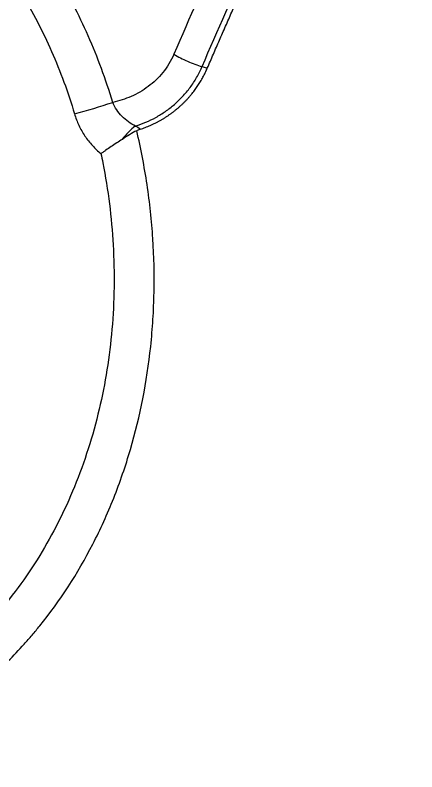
# Model space of a CAD drawing. Extents: x 398 to 508, y 623 to 782.
# Drawn here: x 416.249 to 418.769, y 706.231 to 710.972 of the extents above; entities that cross this region are included whole.
import ezdxf

# ---------------------------------------------------------------- set-up
doc = ezdxf.new("R2010")
doc.units = 0
doc.header["$MEASUREMENT"] = 0
doc.layers.add('GEOMETRY', color=2, linetype='Continuous', lineweight=25)

msp = doc.modelspace()

# ---------------------------------------------------------------- linework, layer by layer
at = {"layer": 'GEOMETRY'}
msp.add_line((417.4216, 710.6493), (417.4544, 710.6392), dxfattribs=at)
for centre, radius, start, end in [((415.725, 713.7799), 3.5418, 284.6565, 288.7105), ((417.2785, 709.9193), 0.451, 127.4836, 142.548)]:
    msp.add_arc(centre, radius, start, end, dxfattribs=at)
for points, knots in [([(418.5668, 713.4314), (418.5059, 713.3205), (418.4454, 713.2094), (418.326, 712.9868), (418.2671, 712.8751), (418.0927, 712.5394), (417.9797, 712.3145), (417.7594, 711.863), (417.6522, 711.6365), (417.4438, 711.1823), (417.3427, 710.9545), (417.2443, 710.7263)], [0, 0, 0, 0, 0.125, 0.125, 0.25, 0.25, 0.5, 0.5, 0.75, 0.75, 1, 1, 1, 1]), ([(417.4216, 710.6493), (417.5191, 710.8765), (417.6197, 711.1032), (417.8272, 711.5548), (417.9341, 711.7798), (418.1542, 712.2283), (418.2672, 712.4517), (418.4411, 712.7852), (418.4999, 712.8962), (418.6188, 713.1176), (418.6789, 713.228), (418.7396, 713.3383)], [0, 0, 0, 0, 0.25, 0.25, 0.5, 0.5, 0.75, 0.75, 0.875, 0.875, 1, 1, 1, 1]), ([(417.4544, 710.6391), (417.467, 710.6684), (417.4922, 710.727), (417.5304, 710.8147), (417.5689, 710.9024), (417.6077, 710.99), (417.6468, 711.0775), (417.6862, 711.165), (417.7259, 711.2524), (417.7659, 711.3398), (417.8062, 711.4271), (417.8468, 711.5143), (417.8877, 711.6014), (417.9289, 711.6885), (417.9704, 711.7754), (418.0122, 711.8623), (418.0543, 711.9492), (418.0967, 712.0359), (418.1394, 712.1226), (418.1824, 712.2091), (418.2257, 712.2956), (418.2693, 712.382), (418.3132, 712.4683), (418.3574, 712.5545), (418.4019, 712.6406), (418.4467, 712.7266), (418.4918, 712.8125), (418.5372, 712.8983), (418.5829, 712.984), (418.6289, 713.0696), (418.6752, 713.1551), (418.7218, 713.2405), (418.7531, 713.2973), (418.7688, 713.3257)], [0, 0, 0, 0, 0.032255, 0.064509, 0.096764, 0.129019, 0.161274, 0.19353, 0.225786, 0.258042, 0.290299, 0.322557, 0.354815, 0.387073, 0.419332, 0.451591, 0.483851, 0.516112, 0.548373, 0.580635, 0.612897, 0.645158, 0.677419, 0.709679, 0.741939, 0.774197, 0.806455, 0.838712, 0.870968, 0.903225, 0.935482, 0.96774, 1, 1, 1, 1]), ([(416.8612, 710.4253), (416.8396, 710.4969), (416.8158, 710.5675), (416.7646, 710.7061), (416.737, 710.7742), (416.6484, 710.9751), (416.5817, 711.1043), (416.4703, 711.2912), (416.4312, 711.3523), (416.3699, 711.4423), (416.3489, 711.472), (416.3064, 711.5304), (416.2848, 711.5591), (416.1751, 711.7004), (416.0821, 711.806), (415.8869, 712.0035), (415.7847, 712.0953), (415.6514, 712.2014), (415.6245, 712.2222), (415.5701, 712.2629), (415.5427, 712.2828), (415.4603, 712.3407), (415.405, 712.3772), (415.238, 712.4803), (415.1254, 712.5408), (414.8985, 712.6459), (414.7842, 712.6905), (414.6697, 712.7272)], [0, 0, 0, 0, 0.0625, 0.0625, 0.125, 0.125, 0.25, 0.25, 0.3125, 0.3125, 0.34375, 0.34375, 0.375, 0.375, 0.5, 0.5, 0.625, 0.625, 0.65625, 0.65625, 0.6875, 0.6875, 0.75, 0.75, 0.875, 0.875, 1, 1, 1, 1]), ([(414.5503, 712.5078), (414.6579, 712.4735), (414.7654, 712.4321), (414.9793, 712.3345), (415.0857, 712.2785), (415.2435, 712.1828), (415.2958, 712.149), (415.3997, 712.0773), (415.4515, 712.0393), (415.603, 711.9207), (415.7001, 711.8352), (415.8852, 711.6507), (415.9734, 711.5518), (416.0774, 711.4194), (416.0979, 711.3925), (416.1382, 711.3378), (416.1581, 711.3099), (416.2163, 711.2254), (416.2533, 711.1679), (416.3588, 710.9923), (416.4218, 710.8708), (416.5328, 710.6188), (416.5809, 710.4884), (416.6212, 710.3534)], [0, 0, 0, 0, 0.125, 0.125, 0.25, 0.25, 0.3125, 0.3125, 0.375, 0.375, 0.5, 0.5, 0.625, 0.625, 0.65625, 0.65625, 0.6875, 0.6875, 0.75, 0.75, 0.875, 0.875, 1, 1, 1, 1]), ([(417.2443, 710.7262), (417.2263, 710.6844), (417.2031, 710.6468), (417.1482, 710.5787), (417.1174, 710.5496), (417.0672, 710.512), (417.0497, 710.5004), (417.0137, 710.4795), (416.9954, 710.4703), (416.9394, 710.4456), (416.9009, 710.4335), (416.8612, 710.4253)], [0, 0, 0, 0, 0.25, 0.25, 0.5, 0.5, 0.625, 0.625, 0.75, 0.75, 1, 1, 1, 1]), ([(417.2443, 710.7263), (417.2706, 710.7109), (417.3, 710.6961), (417.3607, 710.6697), (417.3919, 710.6583), (417.4216, 710.6493)], [0, 0, 0, 0, 0.5, 0.5, 1, 1, 1, 1]), ([(417.0041, 710.2771), (417.0477, 710.2908), (417.0902, 710.3087), (417.1518, 710.3425), (417.172, 710.355), (417.2108, 710.382), (417.2295, 710.3965), (417.2656, 710.4276), (417.2829, 710.4443), (417.316, 710.4799), (417.3319, 710.4989), (417.3614, 710.5387), (417.375, 710.5596), (417.3938, 710.5922), (417.3997, 710.6032), (417.4083, 710.6202), (417.4124, 710.6288), (417.4164, 710.6376), (417.419, 710.6434), (417.4204, 710.6464), (417.4216, 710.6493)], [0, 0, 0, 0, 0.25, 0.25, 0.375, 0.375, 0.5, 0.5, 0.625, 0.625, 0.75, 0.75, 0.875, 0.875, 0.9375, 0.9375, 0.96875, 0.984375, 0.984375, 1, 1, 1, 1]), ([(417.0333, 710.2567), (417.0387, 710.2585), (417.0494, 710.2621), (417.0654, 710.268), (417.0812, 710.2743), (417.097, 710.281), (417.1126, 710.288), (417.128, 710.2955), (417.1433, 710.3034), (417.1585, 710.3116), (417.1735, 710.3202), (417.1883, 710.3292), (417.2029, 710.3387), (417.2173, 710.3485), (417.2315, 710.3586), (417.2455, 710.3692), (417.2593, 710.3802), (417.2728, 710.3915), (417.286, 710.4033), (417.299, 710.4154), (417.3118, 710.4278), (417.3242, 710.4407), (417.3364, 710.4539), (417.3482, 710.4675), (417.3622, 710.4845), (417.3782, 710.5053), (417.3957, 710.5303), (417.4121, 710.5562), (417.4274, 710.583), (417.4417, 710.6106), (417.4502, 710.6296), (417.4544, 710.6391)], [0, 0, 0, 0, 0.030274, 0.060553, 0.09084, 0.121136, 0.15144, 0.18175, 0.212063, 0.242379, 0.272696, 0.303015, 0.333334, 0.363654, 0.393977, 0.424303, 0.454631, 0.484957, 0.51528, 0.545599, 0.575913, 0.606222, 0.636526, 0.666827, 0.697128, 0.747625, 0.798117, 0.8486, 0.89907, 0.949533, 1, 1, 1, 1]), ([(417.0041, 710.2771), (416.9884, 710.2844), (416.9735, 710.293), (416.9451, 710.3131), (416.9316, 710.3247), (416.907, 710.35), (416.8957, 710.3639), (416.8762, 710.3934), (416.8678, 710.4089), (416.8612, 710.4253)], [0, 0, 0, 0, 0.25, 0.25, 0.5, 0.5, 0.75, 0.75, 1, 1, 1, 1]), ([(416.6212, 710.3534), (416.6286, 710.3285), (416.6378, 710.3045), (416.6542, 710.2697), (416.6601, 710.2583), (416.6728, 710.2359), (416.6795, 710.2249), (416.7009, 710.193), (416.7165, 710.1732), (416.7419, 710.1453), (416.7506, 710.1364), (416.7686, 710.1195), (416.7778, 710.1115), (416.7872, 710.1039)], [0, 0, 0, 0, 0.25, 0.25, 0.375, 0.375, 0.5, 0.5, 0.75, 0.75, 0.875, 0.875, 1, 1, 1, 1]), ([(411.8528, 709.2457), (411.8679, 709.1318), (411.8872, 709.0194), (411.9337, 708.7972), (411.9609, 708.6875), (412.0078, 708.525), (412.0245, 708.4712), (412.0599, 708.3642), (412.0785, 708.3114), (412.137, 708.1551), (412.1796, 708.054), (412.2717, 707.8574), (412.3213, 707.762), (412.4011, 707.6232), (412.4286, 707.5777), (412.4712, 707.5105), (412.4857, 707.4883), (412.515, 707.4443), (412.5299, 707.4224), (412.6655, 707.2286), (412.7971, 707.0738), (413.0113, 706.8671), (413.0855, 706.8024), (413.2012, 706.7121), (413.2406, 706.683), (413.3199, 706.6279), (413.36, 706.6016), (413.5625, 706.477), (413.731, 706.3984), (413.9499, 706.3266), (413.9941, 706.3136), (414.0833, 706.2903), (414.1283, 706.28), (414.2633, 706.2537), (414.3537, 706.2419), (414.4899, 706.2328), (414.5354, 706.2312), (414.6266, 706.2309), (414.6723, 706.2322), (414.8083, 706.2405), (414.8981, 706.2517), (415.1644, 706.3019), (415.3381, 706.3575), (415.5496, 706.4553), (415.5917, 706.4763), (415.6745, 706.5208), (415.7152, 706.5443), (415.8353, 706.6185), (415.9127, 706.6729), (416.0624, 706.7914), (416.1347, 706.8554), (416.2389, 706.9589), (416.273, 706.9946), (416.3231, 707.0501), (416.3396, 707.0689), (416.3722, 707.107), (416.3882, 707.1263), (416.5302, 707.3018), (416.6409, 707.4725), (416.76, 707.7038), (416.7828, 707.751), (416.8266, 707.8472), (416.8475, 707.8963), (416.907, 708.0459), (416.9419, 708.1477), (417.033, 708.4587), (417.0755, 708.6738), (417.1052, 708.9524), (417.1099, 709.0088), (417.117, 709.1213), (417.1193, 709.1776), (417.1226, 709.3465), (417.12, 709.4591), (417.1053, 709.6844), (417.0933, 709.7971), (417.0681, 709.9662), (417.0585, 710.0226), (417.0368, 710.1354), (417.0248, 710.1916), (417.0117, 710.2475)], [0, 0, 0, 0, 0.03125, 0.03125, 0.0625, 0.0625, 0.078125, 0.078125, 0.09375, 0.09375, 0.125, 0.125, 0.15625, 0.15625, 0.171875, 0.171875, 0.179688, 0.179688, 0.1875, 0.1875, 0.25, 0.25, 0.28125, 0.28125, 0.296875, 0.296875, 0.3125, 0.3125, 0.375, 0.375, 0.390625, 0.390625, 0.40625, 0.40625, 0.4375, 0.4375, 0.453125, 0.453125, 0.46875, 0.46875, 0.5, 0.5, 0.5625, 0.5625, 0.578125, 0.578125, 0.59375, 0.59375, 0.625, 0.625, 0.65625, 0.65625, 0.671875, 0.671875, 0.679688, 0.679688, 0.6875, 0.6875, 0.75, 0.75, 0.765625, 0.765625, 0.78125, 0.78125, 0.8125, 0.8125, 0.875, 0.875, 0.890625, 0.890625, 0.90625, 0.90625, 0.9375, 0.9375, 0.96875, 0.96875, 0.984375, 0.984375, 1, 1, 1, 1]), ([(417.0117, 710.2475), (416.9972, 710.2398), (416.9823, 710.2315), (416.9518, 710.2134), (416.936, 710.2036), (416.9205, 710.1935)], [0, 0, 0, 0, 0.5, 0.5, 1, 1, 1, 1]), ([(416.9205, 710.1935), (416.8972, 710.1784), (416.8743, 710.1632), (416.8405, 710.1405), (416.8293, 710.1329), (416.8132, 710.1218), (416.8079, 710.1182), (416.7974, 710.111), (416.7922, 710.1073), (416.7872, 710.1039)], [0, 0, 0, 0, 0.5, 0.5, 0.75, 0.75, 0.875, 0.875, 1, 1, 1, 1]), ([(416.7872, 710.1039), (416.7912, 710.0845), (416.8127, 709.9804), (416.843, 709.7898), (416.8669, 709.5292), (416.8725, 709.2661), (416.8594, 709.0047), (416.8279, 708.7491), (416.7785, 708.4986), (416.7104, 708.2533), (416.6245, 708.0169), (416.5224, 707.7934), (416.4044, 707.5818), (416.2698, 707.3826), (416.1204, 707.1986), (415.9587, 707.0329), (415.7847, 706.8847), (415.5983, 706.7549), (415.3989, 706.6437), (415.1895, 706.5544), (414.9694, 706.4872), (414.7425, 706.4449), (414.5011, 706.4274), (414.249, 706.4408), (414.0289, 706.4772), (413.8988, 706.5187), (413.8536, 706.5332)], [0, 0, 0, 0, 0.009417, 0.050597, 0.091777, 0.134156, 0.176535, 0.217948, 0.259361, 0.301996, 0.344632, 0.386333, 0.428035, 0.470967, 0.5139, 0.556099, 0.598298, 0.641753, 0.685207, 0.729994, 0.774779, 0.821039, 0.867298, 0.919382, 0.972013, 1, 1, 1, 1])]:
    msp.add_open_spline(points, degree=3, knots=knots, dxfattribs=at)
for points in [[(417.0333, 710.2567), (417.0236, 710.2635), (417.0138, 710.2703), (417.0041, 710.2771)], [(417.0117, 710.2475), (417.0187, 710.2512), (417.0259, 710.2542), (417.0333, 710.2567)]]:
    msp.add_open_spline(points, degree=3, dxfattribs=at)

doc.saveas('drawing.dxf')
